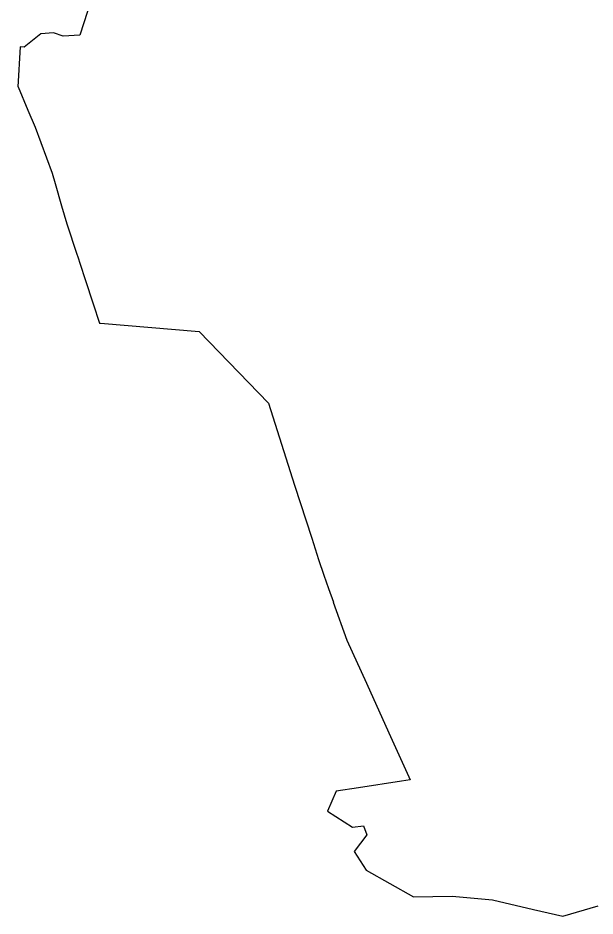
# Model space of a CAD drawing. Header units: metres. Extents: x 273377 to 358923, y 1974345 to 2116525.
# Drawn here: x 288806 to 291251, y 1989987 to 1993790 of the extents above; entities that cross this region are included whole.
import ezdxf

# ---------------------------------------------------------------- set-up
doc = ezdxf.new("R2010")
doc.units = ezdxf.units.M
doc.header["$MEASUREMENT"] = 0
doc.layers.add('DISTRICT BOUNDRY', color=86, linetype='Continuous')

msp = doc.modelspace()

# ---------------------------------------------------------------- linework, layer by layer
at = {"layer": 'DISTRICT BOUNDRY'}
msp.add_polyline3d([(289116.2, 1993867.6, 0), (289068.4, 1993718, 0), (288998.3, 1993712.7, 0), (288957.2, 1993726.9, 0), (288903.9, 1993723, 0), (288832.3, 1993667.3, 0), (288816.4, 1993667.5, 0), (288806.4, 1993498.9, 0), (288807.3, 1993498.6, 0), (288848.9, 1993400.3, 0), (288880, 1993327.7, 0), (288951.6, 1993133, 0), (288964, 1993089.9, 0), (288991.6, 1992994.3, 0), (289013.6, 1992918.3, 0), (289055.8, 1992790.5, 0), (289059.9, 1992778.1, 0), (289070, 1992747.7, 0), (289091.4, 1992682.8, 0), (289125.3, 1992580.1, 0), (289152.4, 1992498.1, 0), (289156, 1992497.8, 0), (289574.7, 1992462.4, 0), (289867.3, 1992159.4, 0), (289978.7, 1991812.3, 0), (290050.8, 1991587.5, 0), (290080.2, 1991497, 0), (290102.9, 1991429.9, 0), (290122.4, 1991374.2, 0), (290142.7, 1991315.8, 0), (290142.5, 1991315.8, 0), (290199.7, 1991154.7, 0), (290282.6, 1990973.3, 0), (290378.3, 1990762.9, 0), (290462.2, 1990576.6, 0), (290467.9, 1990564.1, 0), (290431.3, 1990558.5, 0), (290249.7, 1990530.1, 0), (290154.3, 1990515.7, 0), (290118.4, 1990430.5, 0), (290224.1, 1990363.2, 0), (290269.8, 1990368.9, 0), (290283.8, 1990330.4, 0), (290230.6, 1990259.7, 0), (290281.3, 1990181.1, 0), (290481.8, 1990068, 0), (290646.7, 1990071.3, 0), (290817.3, 1990055, 0), (290991.1, 1990014.1, 0), (291114.9, 1989987, 0), (291264.9, 1990029.9, 0)], dxfattribs=at)

doc.saveas('drawing.dxf')
